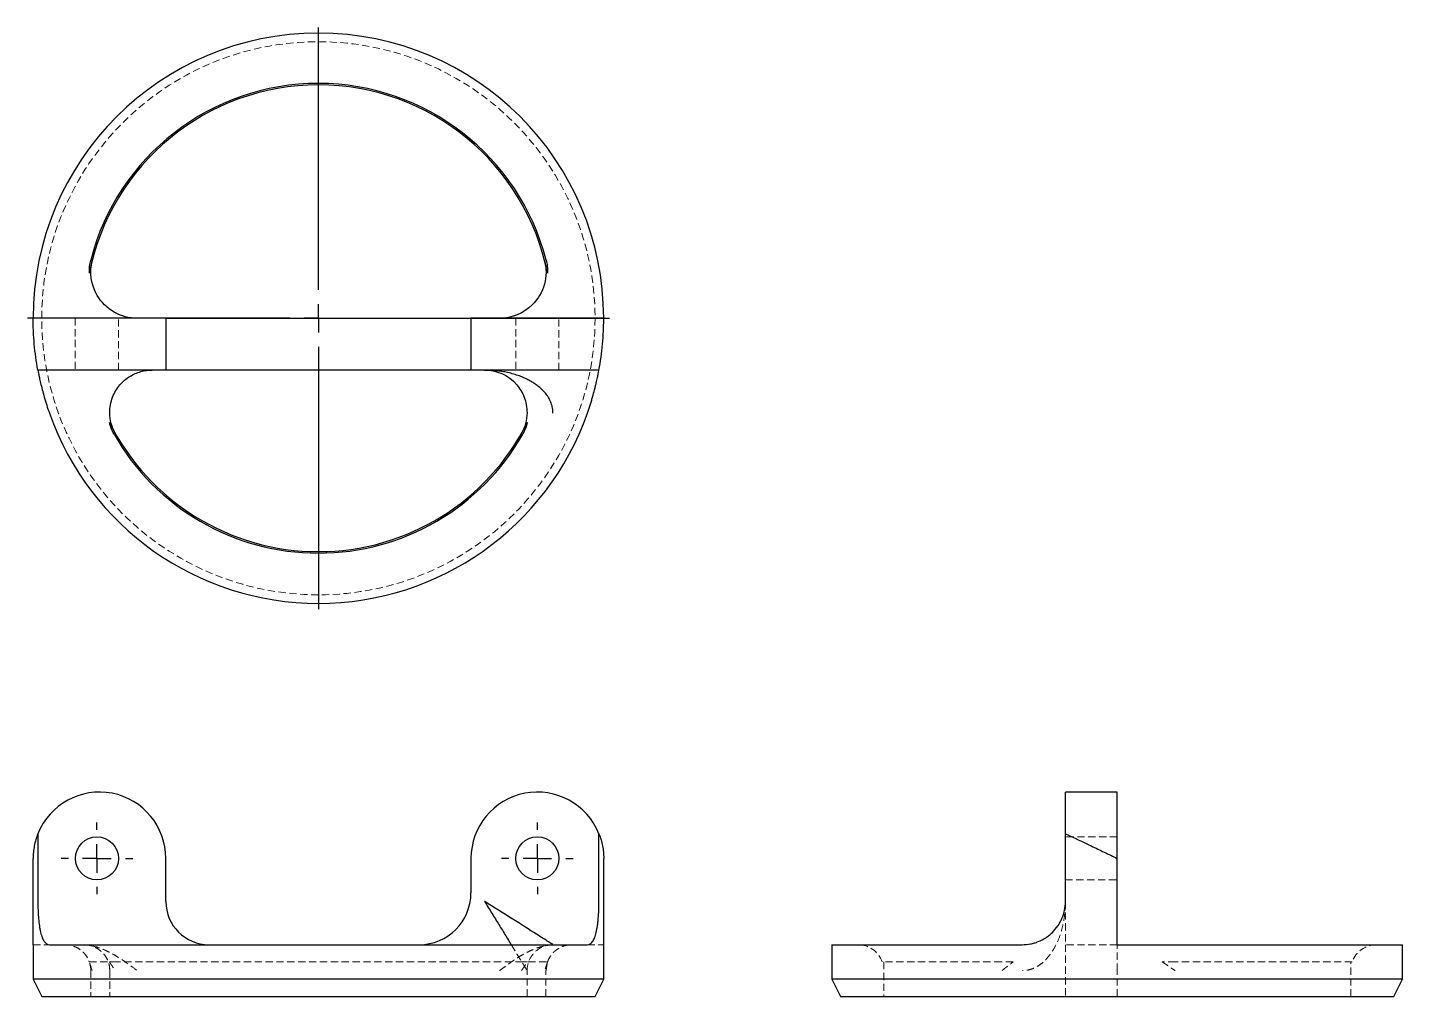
# Model space of a CAD drawing. Header units: millimetres. Extents: x 32 to 273, y 39 to 209.
import ezdxf

# ---------------------------------------------------------------- set-up
doc = ezdxf.new("R2010")
doc.units = ezdxf.units.MM
doc.linetypes.add('HIDDEN', pattern=[1.905, 1.27, -0.635])
doc.layers.add('10', color=7, linetype='Continuous')

# ---------------------------------------------------------------- blocks, each defined once
blk = doc.blocks.new('SW_CENTERMARKSYMBOL_0')
at = {"layer": '10', "color": 0}
for p, q in [((0, 5), (0, 6.28)), ((0, 0), (0, 2.5)), ((-5, 0), (-6.28, 0)), ((0, 0), (-2.5, 0)), ((0, 0), (0, -2.5)), ((0, 0), (2.5, 0)), ((5, 0), (6.28, 0)), ((0, -5), (0, -6.28))]:
    blk.add_line(p, q, dxfattribs=at)
blk = doc.blocks.new('SW_CENTERMARKSYMBOL_1')
at = {"layer": '10', "color": 0}
for p, q in [((0, 5), (0, 6.28)), ((0, 0), (0, 2.5)), ((-5, 0), (-6.28, 0)), ((0, 0), (-2.5, 0)), ((0, 0), (0, -2.5)), ((0, 0), (2.5, 0)), ((5, 0), (6.28, 0)), ((0, -5), (0, -6.28))]:
    blk.add_line(p, q, dxfattribs=at)
blk = doc.blocks.new('SW_CENTERMARKSYMBOL_2')
at = {"layer": '10', "color": 0}
for p, q in [((0, 5), (0, 50.99)), ((0, 0), (0, 2.5)), ((-5, 0), (-50.99, 0)), ((0, 0), (-2.5, 0)), ((0, 0), (0, -2.5)), ((0, 0), (2.5, 0)), ((5, 0), (50.99, 0)), ((0, -5), (0, -50.99))]:
    blk.add_line(p, q, dxfattribs=at)

msp = doc.modelspace()

# ---------------------------------------------------------------- linework, layer by layer
at = {"color": 7, "linetype": 'Continuous', "lineweight": 25}
for p, q in [((56.26, 158), (33, 158)), ((56.26, 158), (56.26, 148.92)), ((56.26, 158), (63.83, 158)), ((63.83, 158), (100.66, 158)), ((100.66, 158), (109.74, 158)), ((109.74, 158), (109.74, 148.92)), ((133, 158), (109.74, 158)), ((56.26, 148.92), (33.83, 148.92)), ((63.83, 148.92), (56.26, 148.92)), ((100.66, 148.92), (63.83, 148.92)), ((109.74, 148.92), (100.66, 148.92)), ((132.17, 148.92), (109.74, 148.92)), ((223, 74.92), (213.92, 74.92)), ((213.92, 67.61), (213.92, 74.92)), ((223, 63.29), (223, 74.92)), ((33.83, 67.61), (33.83, 55.73)), ((132.17, 55.73), (132.17, 67.61)), ((213.92, 55.73), (213.92, 67.61)), ((33, 48.16), (33, 63.29)), ((56.26, 55.73), (56.26, 63.29)), ((109.74, 63.29), (109.74, 57.24)), ((133, 48.16), (133, 63.29)), ((223, 48.16), (223, 63.29)), ((33, 48.16), (33, 42.1)), ((35.85, 48.16), (130.15, 48.16)), ((133, 42.1), (133, 48.16)), ((173, 48.16), (173, 42.1)), ((173, 48.16), (206.35, 48.16)), ((223, 48.16), (273, 48.16)), ((273, 42.1), (273, 48.16)), ((33, 42.1), (34.51, 39.08)), ((133, 42.1), (33, 42.1)), ((131.49, 39.08), (133, 42.1)), ((173, 42.1), (174.51, 39.08)), ((223, 42.1), (173, 42.1)), ((273, 42.1), (223, 42.1)), ((271.49, 39.08), (273, 42.1)), ((34.51, 39.08), (131.49, 39.08)), ((174.51, 39.08), (223, 39.08)), ((223, 39.08), (271.49, 39.08))]:
    msp.add_line(p, q, dxfattribs=at)
at = {"color": 7, "linetype": 'HIDDEN', "lineweight": 18}
for p, q in [((40.39, 158), (40.39, 148.92)), ((47.96, 148.92), (47.96, 158)), ((117.59, 158), (117.59, 148.92)), ((125.15, 148.92), (125.15, 158)), ((223, 67.08), (213.92, 67.08)), ((213.92, 59.51), (223, 59.51)), ((213.92, 55.73), (213.92, 48.16)), ((33, 48.16), (35.85, 48.16)), ((126.89, 48.15), (126.84, 48.16)), ((130.15, 48.16), (133, 48.16)), ((213.92, 48.16), (213.92, 39.08)), ((223, 48.16), (213.92, 48.16)), ((42.85, 45.13), (46.21, 45.13)), ((42.86, 45.13), (42.86, 45.13)), ((43.12, 43.62), (43.12, 39.08)), ((46.44, 43.62), (46.44, 39.08)), ((118.82, 45.13), (47.18, 45.13)), ((119.56, 39.08), (119.56, 43.62)), ((119.78, 45.13), (123.15, 45.13)), ((122.87, 43.62), (122.82, 43.62)), ((122.88, 39.08), (122.88, 43.62)), ((122.89, 43.62), (123.11, 44.99)), ((123.15, 45.13), (123.15, 45.13)), ((202.69, 45.13), (181.82, 45.13)), ((182.08, 45.13), (182.08, 39.08)), ((204.75, 45.13), (202.69, 45.13)), ((223, 39.08), (223, 43.62)), ((233.21, 45.13), (230.89, 45.13)), ((264.18, 45.13), (233.21, 45.13)), ((263.92, 39.08), (263.92, 45.13))]:
    msp.add_line(p, q, dxfattribs=at)
at = {"color": 7, "linetype": 'HIDDEN', "lineweight": 18, "flags": 128}
for points in [[(43.36, 168.15), (43.36, 168.15)], [(122.64, 168.15), (122.64, 168.15)], [(51.24, 158), (51.24, 158)], [(114.76, 158), (114.76, 158)], [(53.87, 148.92), (53.87, 148.92)], [(112.13, 148.92), (112.13, 148.92)], [(47.4, 137.82), (47.4, 137.82)], [(118.6, 137.82), (118.6, 137.82)]]:
    msp.add_lwpolyline(points, dxfattribs=at)
at = {"color": 7, "linetype": 'HIDDEN', "lineweight": 18}
msp.add_circle((83, 158), 48.49, dxfattribs=at)
at = {"color": 7, "linetype": 'Continuous', "lineweight": 25}
for centre in [(44.18, 63.29), (121.37, 63.29)]:
    msp.add_circle(centre, 3.78, dxfattribs=at)
for centre, radius, start, end in [((83, 158), 50, 0, 180), ((83, 158), 40.92, 11.1168, 168.8832), ((83, 158), 41.18, 14.3573, 165.6427), ((83, 158), 50, 199.451, 340.549), ((83, 158), 40.92, 206.4823, 333.5177), ((83, 158), 41.18, 209.5504, 330.4496), ((44.63, 63.29), 11.63, 0, 158.1993), ((121.37, 63.29), 11.63, 21.8007, 180), ((63.83, 55.73), 7.57, 180, 270), ((100.66, 57.24), 9.08, 270, 0)]:
    msp.add_arc(centre, radius, start, end, dxfattribs=at)
at = {"color": 7, "linetype": 'HIDDEN', "lineweight": 18}
for centre, start, end in [((177.54, 43.62), 19.4712, 90), ((268.46, 43.62), 90, 160.5288)]:
    msp.add_arc(centre, 4.54, start, end, dxfattribs=at)
at = {"color": 7, "linetype": 'Continuous', "lineweight": 25}
for points in [[(42.86, 165.89), (42.83, 166.67), (42.91, 167.45), (43.11, 168.21)], [(122.89, 168.21), (123.09, 167.45), (123.17, 166.67), (123.15, 165.89)], [(47.4, 137.82), (46.79, 138.91), (46.45, 140.15), (46.44, 141.4)], [(119.56, 141.4), (119.55, 140.15), (119.21, 138.91), (118.6, 137.82)], [(47.18, 137.69), (46.81, 138.33), (46.54, 139.03), (46.38, 139.75)], [(119.62, 139.75), (119.46, 139.03), (119.19, 138.33), (118.82, 137.69)]]:
    msp.add_open_spline(points, degree=3, dxfattribs=at)
for points, knots in [([(51.24, 158), (49.83, 158), (47.01, 158.75), (43.37, 162.34), (42.84, 166.1), (43.36, 168.15)], [0, 0, 0, 0, 0.2178117, 0.4356234, 0.762341, 0.762341, 0.762341, 0.762341]), ([(122.64, 168.15), (122.99, 166.78), (122.96, 163.87), (120.38, 159.45), (116.88, 158), (114.76, 158)], [0, 0, 0, 0, 0.2178117, 0.4356234, 0.762341, 0.762341, 0.762341, 0.762341]), ([(33.83, 148.92), (33.55, 150.43), (33.35, 151.94), (33.14, 154.21), (33.09, 154.97), (33.03, 156.1), (33.02, 156.48), (33, 157.24), (33, 157.62), (33, 158)], [0, 0, 0, 0, 0.5, 0.5, 0.75, 0.75, 0.875, 0.875, 1, 1, 1, 1]), ([(132.17, 148.92), (132.45, 150.43), (132.65, 151.94), (132.86, 154.21), (132.91, 154.97), (132.97, 156.1), (132.98, 156.48), (133, 157.24), (133, 157.62), (133, 158)], [0, 0, 0, 0, 0.5, 0.5, 0.75, 0.75, 0.875, 0.875, 1, 1, 1, 1]), ([(33.83, 148.92), (33.83, 148.92), (33.84, 148.87), (33.87, 148.72), (33.88, 148.66), (33.91, 148.51), (33.93, 148.42), (33.98, 148.12), (34.03, 147.88), (34.12, 147.46), (34.16, 147.31), (34.23, 146.99), (34.27, 146.82), (34.39, 146.28), (34.49, 145.9), (34.7, 145.06), (34.82, 144.63), (35.01, 143.95), (35.08, 143.72), (35.22, 143.26), (35.3, 143.02), (35.52, 142.31), (35.68, 141.83), (35.85, 141.35)], [0, 0, 0, 0, 0.125, 0.125, 0.1875, 0.1875, 0.25, 0.25, 0.375, 0.375, 0.4375, 0.4375, 0.5, 0.5, 0.625, 0.625, 0.75, 0.75, 0.8125, 0.8125, 0.875, 0.875, 1, 1, 1, 1]), ([(46.44, 141.4), (46.43, 142.35), (46.7, 143.78), (47.48, 145.35), (48.2, 146.34), (49.03, 147.17), (50.23, 148.04), (51.85, 148.74), (53.19, 148.92), (53.86, 148.92), (53.87, 148.92), (53.87, 148.92)], [-0.7579178, -0.7579178, -0.7579178, -0.7579178, -0.6063342, -0.5305425, -0.4547507, -0.3789589, -0.3031671, -0.1515836, 0, 0, 0.0009851, 0.0009851, 0.0009851, 0.0009851]), ([(112.13, 148.92), (112.13, 148.92), (112.14, 148.92), (114.14, 148.91), (116.92, 147.88), (119.21, 144.26), (119.57, 142.35), (119.56, 141.4)], [-0.7589029, -0.7589029, -0.7589029, -0.7589029, -0.7579178, -0.7579178, -0.3031671, -0.1515836, 0, 0, 0, 0]), ([(124.1, 141.35), (124.09, 141.64), (124.07, 142.24), (123.82, 143.12), (123.44, 143.95), (122.93, 144.71), (122.31, 145.4), (121.68, 145.96), (121.05, 146.43), (120.48, 146.81), (119.83, 147.17), (119.09, 147.54), (118.2, 147.9), (117.22, 148.22), (116.36, 148.44), (115.66, 148.59), (115.11, 148.69), (114.48, 148.78), (113.77, 148.85), (113.09, 148.9), (112.65, 148.91), (112.48, 148.91)], [0, 0, 0, 0, 0.051332, 0.104538, 0.161179, 0.217982, 0.274517, 0.337172, 0.382522, 0.428682, 0.472429, 0.531364, 0.596228, 0.667069, 0.743926, 0.776967, 0.815468, 0.859432, 0.908858, 0.963748, 1, 1, 1, 1]), ([(130.15, 141.35), (130.32, 141.83), (130.48, 142.31), (130.7, 143.01), (130.77, 143.25), (130.92, 143.71), (130.98, 143.94), (131.18, 144.63), (131.3, 145.06), (131.46, 145.68), (131.51, 145.88), (131.6, 146.27), (131.65, 146.46), (131.77, 146.99), (131.84, 147.31), (131.94, 147.74), (131.96, 147.87), (132.01, 148.11), (132.03, 148.22), (132.09, 148.51), (132.12, 148.66), (132.16, 148.87), (132.17, 148.92), (132.17, 148.92)], [0, 0, 0, 0, 0.125, 0.125, 0.1875, 0.1875, 0.25, 0.25, 0.375, 0.375, 0.4375, 0.4375, 0.5, 0.5, 0.625, 0.625, 0.6875, 0.6875, 0.75, 0.75, 0.875, 0.875, 1, 1, 1, 1]), ([(33.83, 67.61), (33.55, 66.92), (33.35, 66.2), (33.14, 65.12), (33.09, 64.76), (33.03, 64.21), (33.02, 64.03), (33, 63.66), (33, 63.48), (33, 63.29)], [0, 0, 0, 0, 0.5, 0.5, 0.75, 0.75, 0.875, 0.875, 1, 1, 1, 1]), ([(132.17, 67.61), (132.45, 66.92), (132.65, 66.2), (132.86, 65.12), (132.91, 64.76), (132.97, 64.21), (132.98, 64.03), (133, 63.66), (133, 63.48), (133, 63.29)], [0, 0, 0, 0, 0.5, 0.5, 0.75, 0.75, 0.875, 0.875, 1, 1, 1, 1]), ([(213.92, 67.61), (215.43, 66.92), (216.94, 66.2), (219.21, 65.12), (219.97, 64.76), (221.1, 64.21), (221.48, 64.03), (222.24, 63.66), (222.62, 63.48), (223, 63.29)], [0, 0, 0, 0, 0.5, 0.5, 0.75, 0.75, 0.875, 0.875, 1, 1, 1, 1]), ([(33.83, 55.73), (33.83, 55.22), (33.84, 54.72), (33.87, 53.98), (33.88, 53.73), (33.91, 53.25), (33.93, 53.01), (33.98, 52.31), (34.03, 51.88), (34.12, 51.25), (34.16, 51.05), (34.23, 50.67), (34.27, 50.49), (34.39, 49.97), (34.49, 49.66), (34.7, 49.11), (34.82, 48.89), (35.01, 48.62), (35.08, 48.54), (35.22, 48.4), (35.3, 48.34), (35.52, 48.2), (35.68, 48.16), (35.85, 48.16)], [0, 0, 0, 0, 0.125, 0.125, 0.1875, 0.1875, 0.25, 0.25, 0.375, 0.375, 0.4375, 0.4375, 0.5, 0.5, 0.625, 0.625, 0.75, 0.75, 0.8125, 0.8125, 0.875, 0.875, 1, 1, 1, 1]), ([(112.13, 55.73), (112.55, 55.05), (113.39, 53.69), (114.63, 51.68), (115.78, 49.82), (116.48, 48.68), (116.8, 48.16)], [0, 0, 0, 0, 0.262723, 0.525338, 0.783624, 1, 1, 1, 1]), ([(124.1, 48.16), (124.12, 48.16), (123.54, 48.54), (119.84, 50.88), (115.37, 53.69), (112.14, 55.72), (112.14, 55.72), (112.13, 55.73)], [-0.7589029, -0.7589029, -0.7589029, -0.7589029, -0.6073193, -0.4557358, -0.0009851, -0.0009851, 0, 0, 0, 0]), ([(130.15, 48.16), (130.32, 48.16), (130.48, 48.2), (130.7, 48.34), (130.77, 48.4), (130.92, 48.53), (130.98, 48.61), (131.18, 48.89), (131.3, 49.11), (131.46, 49.51), (131.51, 49.66), (131.6, 49.97), (131.65, 50.13), (131.77, 50.66), (131.84, 51.04), (131.94, 51.66), (131.96, 51.87), (132.01, 52.32), (132.03, 52.54), (132.09, 53.23), (132.12, 53.71), (132.16, 54.71), (132.17, 55.22), (132.17, 55.73)], [0, 0, 0, 0, 0.125, 0.125, 0.1875, 0.1875, 0.25, 0.25, 0.375, 0.375, 0.4375, 0.4375, 0.5, 0.5, 0.625, 0.625, 0.6875, 0.6875, 0.75, 0.75, 0.875, 0.875, 1, 1, 1, 1]), ([(206.35, 48.16), (206.83, 48.16), (207.31, 48.2), (208.01, 48.34), (208.25, 48.4), (208.71, 48.53), (208.94, 48.61), (209.63, 48.89), (210.06, 49.11), (210.68, 49.51), (210.88, 49.66), (211.27, 49.97), (211.46, 50.13), (211.99, 50.66), (212.31, 51.04), (212.74, 51.66), (212.87, 51.87), (213.11, 52.32), (213.22, 52.54), (213.51, 53.23), (213.66, 53.71), (213.87, 54.71), (213.92, 55.22), (213.92, 55.73)], [0, 0, 0, 0, 0.125, 0.125, 0.1875, 0.1875, 0.25, 0.25, 0.375, 0.375, 0.4375, 0.4375, 0.5, 0.5, 0.625, 0.625, 0.6875, 0.6875, 0.75, 0.75, 0.875, 0.875, 1, 1, 1, 1])]:
    msp.add_open_spline(points, degree=3, knots=knots, dxfattribs=at)
at = {"color": 7, "linetype": 'HIDDEN', "lineweight": 18}
for points, knots in [([(213.91, 55.48), (213.89, 54.88), (213.85, 53.61), (213.53, 51.68), (212.99, 49.74), (212.29, 48.1), (211.5, 46.79), (210.71, 45.76), (209.88, 44.95), (209.02, 44.34), (208.18, 43.94), (207.31, 43.67), (206.7, 43.63), (206.4, 43.62)], [0, 0, 0, 0, 0.122132, 0.261389, 0.39835, 0.531327, 0.617361, 0.701109, 0.781416, 0.838975, 0.8944, 0.947881, 1, 1, 1, 1]), ([(210.82, 49.62), (210.66, 49.51), (210.35, 49.28), (209.89, 49.01), (209.46, 48.81), (209.23, 48.72), (209.1, 48.67)], [0, 0, 0, 0, 0.231096, 0.459984, 0.708028, 1, 1, 1, 1]), ([(40.51, 48.16), (40.46, 48.16), (40.17, 48.16), (39.82, 48.16), (39.49, 48.15), (39.37, 48.13), (39.41, 48.1), (39.57, 48.05), (39.81, 47.98), (40.08, 47.9), (40.3, 47.81), (40.51, 47.73), (40.89, 47.54), (41.38, 47.21), (41.87, 46.77), (42.32, 46.22), (42.65, 45.66), (42.79, 45.29), (42.84, 45.13)], [0, 0, 0, 0, 0.025416, 0.145845, 0.260641, 0.366354, 0.459799, 0.538257, 0.599736, 0.644323, 0.662023, 0.677865, 0.707216, 0.769095, 0.83548, 0.897296, 0.955976, 1, 1, 1, 1]), ([(41.52, 48.16), (41.59, 48.16), (41.74, 48.16), (42.05, 48.14), (42.67, 48.09), (43.67, 47.9), (44.95, 47.5), (46.26, 46.92), (47.56, 46.2), (48.74, 45.44), (49.97, 44.57), (50.77, 43.97), (51.24, 43.62)], [0, 0, 0, 0, 0.01955, 0.040408, 0.085534, 0.190505, 0.319299, 0.452971, 0.584544, 0.727078, 0.838555, 1, 1, 1, 1]), ([(46.44, 43.62), (46.42, 43.91), (46.39, 44.51), (46.11, 45.37), (45.7, 46.16), (45.13, 46.85), (44.43, 47.41), (43.64, 47.83), (42.9, 48.08), (42.41, 48.11), (42.23, 48.12)], [0, 0, 0, 0, 0.13134, 0.262803, 0.394003, 0.524833, 0.655794, 0.786985, 0.918147, 1, 1, 1, 1]), ([(114.76, 43.62), (115.01, 43.81), (115.5, 44.17), (116.2, 44.7), (116.88, 45.18), (117.51, 45.62), (118.12, 46.01), (118.69, 46.35), (119.23, 46.64), (119.87, 46.97), (120.62, 47.32), (121.52, 47.65), (122.49, 47.93), (123.33, 48.09), (123.95, 48.14), (124.23, 48.15), (124.37, 48.16), (124.45, 48.16), (124.48, 48.16)], [0, 0, 0, 0, 0.085919, 0.166617, 0.242365, 0.313264, 0.379298, 0.440376, 0.496351, 0.547045, 0.637277, 0.724882, 0.809508, 0.914433, 0.95954, 0.980389, 0.990401, 1, 1, 1, 1]), ([(116.8, 48.16), (116.85, 48.07), (117.14, 47.6), (117.64, 46.79), (118.27, 45.76), (118.77, 44.95), (119.14, 44.34), (119.38, 43.94), (119.54, 43.67), (119.55, 43.63), (119.56, 43.62)], [0, 0, 0, 0, 0.037459, 0.214152, 0.38615, 0.551081, 0.669294, 0.783123, 0.89296, 1, 1, 1, 1]), ([(119.56, 43.62), (119.56, 44.98), (120.7, 47.33), (123.08, 48.16), (124.1, 48.16)], [0, 0, 0, 0, 0.571429, 1, 1, 1, 1]), ([(123.16, 45.13), (123.22, 45.3), (123.37, 45.68), (123.7, 46.23), (124.12, 46.75), (124.63, 47.21), (125.15, 47.55), (125.59, 47.77), (125.95, 47.91), (126.3, 48.02), (126.61, 48.09), (126.84, 48.14), (126.88, 48.15), (126.9, 48.15)], [0, 0, 0, 0, 0.079739, 0.178778, 0.276952, 0.376382, 0.482605, 0.542623, 0.609327, 0.684834, 0.772412, 0.876064, 1, 1, 1, 1]), ([(223, 43.62), (223, 43.81), (223, 44.17), (223, 44.7), (223, 45.18), (223, 45.62), (223, 46.01), (223, 46.35), (223, 46.64), (223, 46.97), (223, 47.32), (223, 47.65), (223, 47.93), (223, 48.09), (223, 48.14), (223, 48.15), (223, 48.16), (223, 48.16), (223, 48.16)], [0, 0, 0, 0, 0.085919, 0.166617, 0.242365, 0.313264, 0.379298, 0.440376, 0.496351, 0.547045, 0.637277, 0.724882, 0.809508, 0.914433, 0.95954, 0.980389, 0.990401, 1, 1, 1, 1]), ([(42.91, 44.94), (42.97, 44.73), (43.09, 44.3), (43.1, 43.85), (43.11, 43.62)], [0, 0, 0, 0, 0.48859, 1, 1, 1, 1]), ([(46.38, 45.13), (46.43, 45.05), (46.53, 44.9), (46.7, 44.65), (46.89, 44.37), (47.12, 44.03), (47.3, 43.77), (47.4, 43.62)], [0, 0, 0, 0, 0.154878, 0.321791, 0.5007, 0.700249, 1, 1, 1, 1]), ([(118.6, 43.62), (118.7, 43.77), (118.88, 44.03), (119.14, 44.41), (119.38, 44.77), (119.55, 45.01), (119.62, 45.13)], [0, 0, 0, 0, 0.299719, 0.499302, 0.763148, 1, 1, 1, 1]), ([(123.15, 45.13), (123.12, 45.04), (123.06, 44.84), (122.95, 44.5), (122.81, 44.08), (122.7, 43.78), (122.64, 43.62)], [0, 0, 0, 0, 0.181739, 0.409191, 0.681881, 1, 1, 1, 1]), ([(202.82, 43.62), (203.01, 43.77), (203.32, 44.03), (203.81, 44.41), (204.27, 44.77), (204.6, 45.01), (204.75, 45.13)], [0, 0, 0, 0, 0.299719, 0.499302, 0.763148, 1, 1, 1, 1]), ([(230.89, 45.13), (231.03, 45.04), (231.34, 44.84), (231.86, 44.5), (232.47, 44.08), (232.91, 43.78), (233.15, 43.62)], [0, 0, 0, 0, 0.181739, 0.409191, 0.681881, 1, 1, 1, 1])]:
    msp.add_open_spline(points, degree=3, knots=knots, dxfattribs=at)
for points in [[(43.36, 43.62), (43.17, 44.13), (43, 44.65), (42.86, 45.13)], [(47.18, 45.13), (46.81, 45.13), (46.54, 45.13), (46.38, 45.13)], [(119.62, 45.13), (119.46, 45.13), (119.19, 45.13), (118.82, 45.13)], [(204.75, 45.13), (204.03, 45.13), (203.33, 45.13), (202.69, 45.13)], [(233.21, 45.13), (232.45, 45.13), (231.67, 45.13), (230.89, 45.13)]]:
    msp.add_open_spline(points, degree=3, dxfattribs=at)

# ---------------------------------------------------------------- block references
at = {"layer": '10'}
for name, p in [('SW_CENTERMARKSYMBOL_2', (83, 158)), ('SW_CENTERMARKSYMBOL_1', (44.18, 63.29)), ('SW_CENTERMARKSYMBOL_0', (121.37, 63.29))]:
    msp.add_blockref(name, p, dxfattribs=at)

doc.saveas('drawing.dxf')
